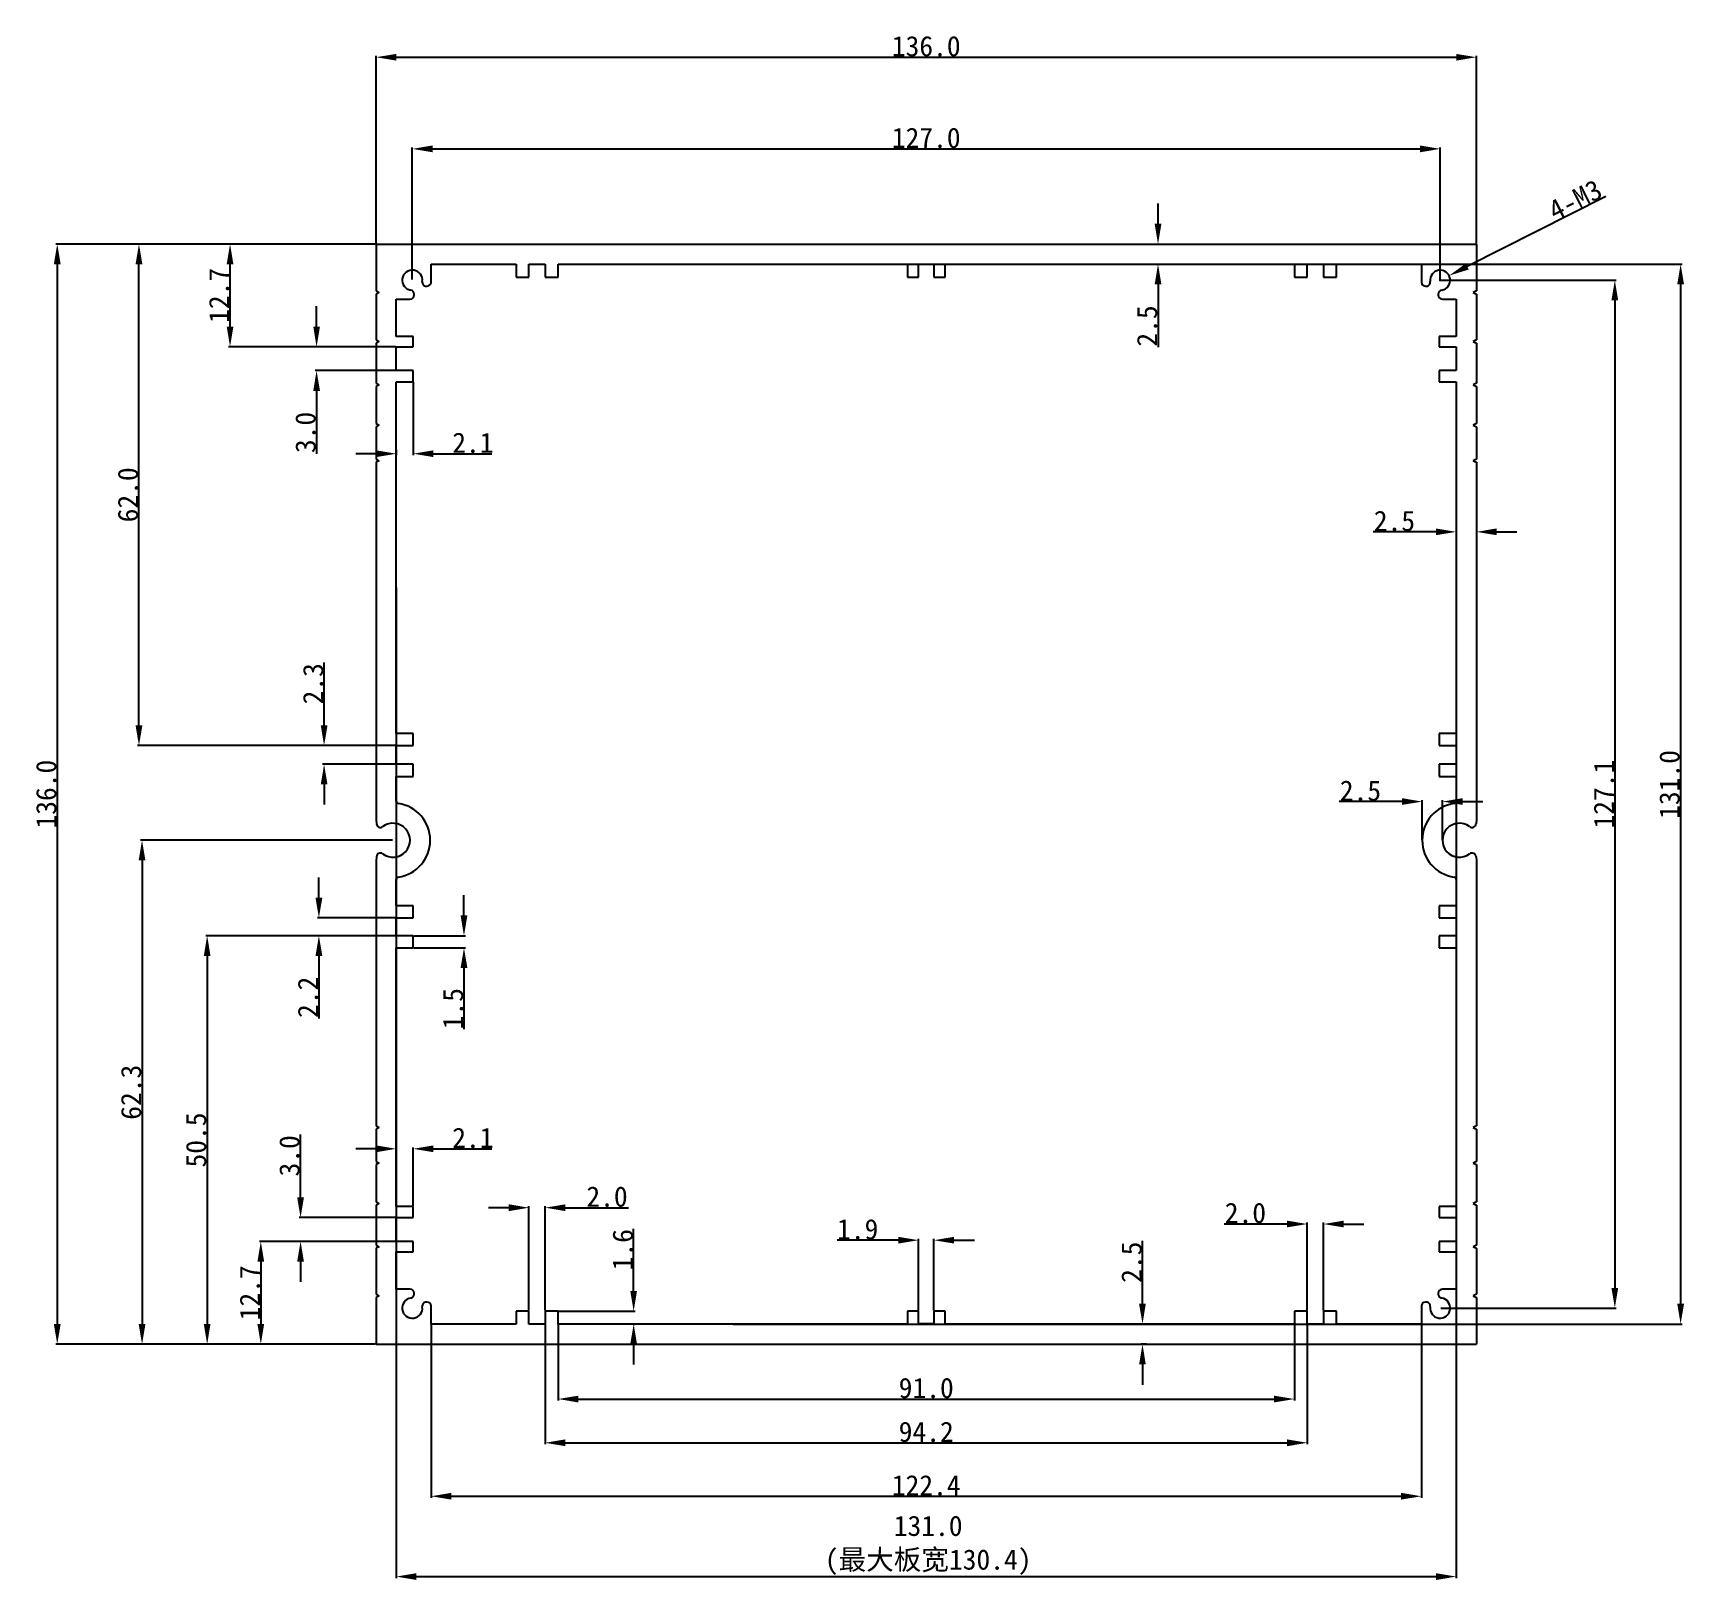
# Model space of a CAD drawing. Header units: millimetres. Extents: x -43 to 161, y -3 to 189.
import ezdxf

# ---------------------------------------------------------------- set-up
doc = ezdxf.new("R2010")
doc.units = ezdxf.units.MM
doc.layers.add('BZ', color=7, linetype='Continuous', lineweight=25)
doc.layers.add('【黑色】Deck_Panel v1_Sketch2', color=30, linetype='Continuous')
doc.styles.get("Standard").update_dxf_attribs({"font": 'simhei.ttf'})
doc.dimstyles.get("Standard").update_dxf_attribs({"dimtxt": 2.5, "dimasz": 2.5, "dimexe": 0.18, "dimexo": 0.0625, "dimgap": 0.09, "dimtad": 1, "dimdec": 1, "dimzin": 0, "dimdsep": 46, "dimtxsty": 'Standard', "dimcen": 0.09, "dimadec": 0, "dimazin": 0, "dimtfac": 1, "dimtdec": 1, "dimtofl": 0, "dimtmove": 0, "dimatfit": 3, "dimfxl": 1, "dimtolj": 1, "dimtzin": 0, "dimarcsym": 0})

# ---------------------------------------------------------------- blocks, each defined once
blk = doc.blocks.new('*D39')
at = {"layer": 'BZ', "color": 0, "lineweight": -2}
for p, q in [((-0.38, 162.61), (-0.38, 185.81)), ((135.62, 162.61), (135.62, 185.81)), ((2.12, 185.63), (133.12, 185.63))]:
    blk.add_line(p, q, dxfattribs=at)
at = {"layer": 'BZ', "color": 0}
for points in [[(2.12, 186.04), (2.12, 185.21), (-0.38, 185.63)], [(133.12, 186.04), (133.12, 185.21), (135.62, 185.63)]]:
    blk.add_solid(points, dxfattribs=at)
at = {"layer": 'Defpoints', "color": 0}
for p in [(135.62, 185.63), (-0.38, 162.54), (135.62, 162.54)]:
    blk.add_point(p, dxfattribs=at)
at = {"layer": 'BZ', "color": 0, "lineweight": -2, "insert": (67.62, 186.98), "char_height": 2.5, "attachment_point": 5}
blk.add_mtext('\\A1;136.0', dxfattribs=at)
blk = doc.blocks.new('*D40')
at = {"layer": 'BZ', "color": 0, "lineweight": -2}
for p, q in [((-0.44, 162.54), (-39.96, 162.54)), ((-39.78, 160.04), (-39.78, 29.04)), ((-0.44, 26.54), (-39.96, 26.54))]:
    blk.add_line(p, q, dxfattribs=at)
at = {"layer": 'BZ', "color": 0}
for points in [[(-40.2, 160.04), (-39.36, 160.04), (-39.78, 162.54)], [(-40.2, 29.04), (-39.36, 29.04), (-39.78, 26.54)]]:
    blk.add_solid(points, dxfattribs=at)
at = {"layer": 'Defpoints', "color": 0}
for p in [(-0.38, 162.54), (-39.78, 26.54), (-0.38, 26.54)]:
    blk.add_point(p, dxfattribs=at)
at = {"layer": 'BZ', "color": 0, "lineweight": -2, "insert": (-41.13, 94.54), "char_height": 2.5, "attachment_point": 5, "rotation": 90}
blk.add_mtext('\\A1;136.0', dxfattribs=at)
blk = doc.blocks.new('*D41')
at = {"layer": 'Defpoints', "color": 0}
for p in [(2.12, 120.13), (133.12, 120.13), (133.12, -2.18)]:
    blk.add_point(p, dxfattribs=at)
at = {"layer": '【黑色】Deck_Panel v1_Sketch2', "color": 0, "lineweight": -2}
for p, q in [((2.12, 120.07), (2.12, -2.36)), ((133.12, 120.07), (133.12, -2.36)), ((4.62, -2.18), (130.62, -2.18))]:
    blk.add_line(p, q, dxfattribs=at)
at = {"layer": '【黑色】Deck_Panel v1_Sketch2', "color": 0}
for points in [[(4.62, -1.76), (4.62, -2.6), (2.12, -2.18)], [(130.62, -1.76), (130.62, -2.6), (133.12, -2.18)]]:
    blk.add_solid(points, dxfattribs=at)
at = {"layer": '【黑色】Deck_Panel v1_Sketch2', "color": 0, "lineweight": -2, "insert": (67.86, 1.68), "char_height": 2.5, "attachment_point": 5}
blk.add_mtext('\\A1;131.0\\P(最大板宽130.4)', dxfattribs=at)
blk = doc.blocks.new('*D42')
at = {"layer": 'BZ', "color": 0, "lineweight": -2}
for p, q in [((1.66, 88.84), (-29.48, 88.84)), ((-29.3, 86.34), (-29.3, 29.04)), ((-21.08, 26.54), (-29.48, 26.54))]:
    blk.add_line(p, q, dxfattribs=at)
at = {"layer": 'BZ', "color": 0}
for points in [[(-29.72, 86.34), (-28.88, 86.34), (-29.3, 88.84)], [(-29.72, 29.04), (-28.88, 29.04), (-29.3, 26.54)]]:
    blk.add_solid(points, dxfattribs=at)
at = {"layer": 'Defpoints', "color": 0}
for p in [(1.72, 88.84), (-29.3, 26.54), (-21.02, 26.54)]:
    blk.add_point(p, dxfattribs=at)
at = {"layer": 'BZ', "color": 0, "lineweight": -2, "insert": (-30.64, 57.69), "char_height": 2.5, "attachment_point": 5, "rotation": 90}
blk.add_mtext('\\A1;62.3', dxfattribs=at)
blk = doc.blocks.new('*D46')
at = {"layer": 'BZ', "color": 0, "lineweight": -2}
for p, q in [((43.77, 160.04), (161.04, 160.04)), ((160.86, 157.54), (160.86, 31.54)), ((43.77, 29.04), (161.04, 29.04))]:
    blk.add_line(p, q, dxfattribs=at)
at = {"layer": 'BZ', "color": 0}
for points in [[(160.44, 157.54), (161.28, 157.54), (160.86, 160.04)], [(160.44, 31.54), (161.28, 31.54), (160.86, 29.04)]]:
    blk.add_solid(points, dxfattribs=at)
at = {"layer": 'Defpoints', "color": 0}
for p in [(43.71, 160.04), (43.71, 29.04), (160.86, 29.04)]:
    blk.add_point(p, dxfattribs=at)
at = {"layer": 'BZ', "color": 0, "lineweight": -2, "insert": (159.5, 95.74), "char_height": 2.5, "attachment_point": 5, "rotation": 90}
blk.add_mtext('\\A1;131.0', dxfattribs=at)
blk = doc.blocks.new('*D47')
at = {"layer": 'BZ', "color": 0, "lineweight": -2}
for p, q in [((4.1, 158.14), (4.1, 174.48)), ((6.6, 174.3), (128.64, 174.3)), ((131.14, 158.14), (131.14, 174.48))]:
    blk.add_line(p, q, dxfattribs=at)
at = {"layer": 'BZ', "color": 0}
for points in [[(6.6, 174.72), (6.6, 173.88), (4.1, 174.3)], [(128.64, 174.72), (128.64, 173.88), (131.14, 174.3)]]:
    blk.add_solid(points, dxfattribs=at)
at = {"layer": 'Defpoints', "color": 0}
for p in [(131.14, 174.3), (4.1, 158.07), (131.14, 158.07)]:
    blk.add_point(p, dxfattribs=at)
at = {"layer": 'BZ', "color": 0, "lineweight": -2, "insert": (67.62, 175.65), "char_height": 2.5, "attachment_point": 5}
blk.add_mtext('\\A1;127.0', dxfattribs=at)
blk = doc.blocks.new('*D49')
at = {"layer": 'BZ', "color": 0, "lineweight": -2}
for p, q in [((131.21, 158.07), (152.91, 158.07)), ((152.73, 155.57), (152.73, 33.51)), ((131.21, 31.01), (152.91, 31.01))]:
    blk.add_line(p, q, dxfattribs=at)
at = {"layer": 'BZ', "color": 0}
for points in [[(152.31, 155.57), (153.14, 155.57), (152.73, 158.07)], [(152.31, 33.51), (153.14, 33.51), (152.73, 31.01)]]:
    blk.add_solid(points, dxfattribs=at)
at = {"layer": 'Defpoints', "color": 0}
for p in [(131.14, 158.07), (131.14, 31.01), (152.73, 31.01)]:
    blk.add_point(p, dxfattribs=at)
at = {"layer": 'BZ', "color": 0, "lineweight": -2, "insert": (151.39, 94.54), "char_height": 2.5, "attachment_point": 5, "rotation": 90}
blk.add_mtext('\\A1;127.1', dxfattribs=at)
blk = doc.blocks.new('*D50')
at = {"layer": 'BZ', "color": 0, "lineweight": -2}
for p, q in [((94.35, 31.54), (94.35, 39.31)), ((94.86, 29.04), (94.17, 29.04)), ((94.86, 26.54), (94.17, 26.54)), ((94.35, 24.04), (94.35, 21.54))]:
    blk.add_line(p, q, dxfattribs=at)
at = {"layer": 'BZ', "color": 0}
for points in [[(93.93, 31.54), (94.76, 31.54), (94.35, 29.04)], [(93.93, 24.04), (94.76, 24.04), (94.35, 26.54)]]:
    blk.add_solid(points, dxfattribs=at)
at = {"layer": 'Defpoints', "color": 0}
for p in [(94.35, 29.04), (94.92, 29.04), (94.92, 26.54)]:
    blk.add_point(p, dxfattribs=at)
at = {"layer": 'BZ', "color": 0, "lineweight": -2, "insert": (93.01, 36.68), "char_height": 2.5, "attachment_point": 5, "rotation": 90}
blk.add_mtext('\\A1;2.5', dxfattribs=at)
blk = doc.blocks.new('*D51')
at = {"layer": 'BZ', "color": 0, "lineweight": -2}
for p, q in [((16.02, 43.42), (13.52, 43.42)), ((18.52, 30.71), (18.52, 43.6)), ((20.52, 30.71), (20.52, 43.6)), ((23.02, 43.42), (30.81, 43.42))]:
    blk.add_line(p, q, dxfattribs=at)
at = {"layer": 'BZ', "color": 0}
for points in [[(16.02, 43.84), (16.02, 43), (18.52, 43.42)], [(23.02, 43.84), (23.02, 43), (20.52, 43.42)]]:
    blk.add_solid(points, dxfattribs=at)
at = {"layer": 'Defpoints', "color": 0}
for p in [(20.52, 43.42), (18.52, 30.64), (20.52, 30.64)]:
    blk.add_point(p, dxfattribs=at)
at = {"layer": 'BZ', "color": 0, "lineweight": -2, "insert": (28.17, 44.78), "char_height": 2.5, "attachment_point": 5}
blk.add_mtext('\\A1;2.0', dxfattribs=at)
blk = doc.blocks.new('*D52')
at = {"layer": 'BZ', "color": 0, "lineweight": -2}
for p, q in [((64.17, 39.4), (56.63, 39.4)), ((66.67, 30.71), (66.67, 39.58)), ((68.57, 30.71), (68.57, 39.58)), ((71.07, 39.4), (73.57, 39.4))]:
    blk.add_line(p, q, dxfattribs=at)
at = {"layer": 'BZ', "color": 0}
for points in [[(64.17, 39.82), (64.17, 38.99), (66.67, 39.4)], [(71.07, 39.82), (71.07, 38.99), (68.57, 39.4)]]:
    blk.add_solid(points, dxfattribs=at)
at = {"layer": 'Defpoints', "color": 0}
for p in [(66.67, 39.4), (66.67, 30.64), (68.57, 30.64)]:
    blk.add_point(p, dxfattribs=at)
at = {"layer": 'BZ', "color": 0, "lineweight": -2, "insert": (59.15, 40.74), "char_height": 2.5, "attachment_point": 5}
blk.add_mtext('\\A1;1.9', dxfattribs=at)
blk = doc.blocks.new('*D53')
at = {"layer": 'BZ', "color": 0, "lineweight": -2}
for p, q in [((112.22, 41.4), (104.43, 41.4)), ((114.72, 30.71), (114.72, 41.58)), ((116.72, 30.71), (116.72, 41.58)), ((119.22, 41.4), (121.72, 41.4))]:
    blk.add_line(p, q, dxfattribs=at)
at = {"layer": 'BZ', "color": 0}
for points in [[(112.22, 41.82), (112.22, 40.99), (114.72, 41.4)], [(119.22, 41.82), (119.22, 40.99), (116.72, 41.4)]]:
    blk.add_solid(points, dxfattribs=at)
at = {"layer": 'Defpoints', "color": 0}
for p in [(114.72, 41.4), (114.72, 30.64), (116.72, 30.64)]:
    blk.add_point(p, dxfattribs=at)
at = {"layer": 'BZ', "color": 0, "lineweight": -2, "insert": (107.07, 42.76), "char_height": 2.5, "attachment_point": 5}
blk.add_mtext('\\A1;2.0', dxfattribs=at)
blk = doc.blocks.new('*D54')
at = {"layer": 'BZ', "color": 0, "lineweight": -2}
for p, q in [((20.52, 28.98), (20.52, 14.18)), ((114.72, 28.98), (114.72, 14.18)), ((23.02, 14.36), (112.22, 14.36))]:
    blk.add_line(p, q, dxfattribs=at)
at = {"layer": 'BZ', "color": 0}
for points in [[(23.02, 14.78), (23.02, 13.94), (20.52, 14.36)], [(112.22, 14.78), (112.22, 13.94), (114.72, 14.36)]]:
    blk.add_solid(points, dxfattribs=at)
at = {"layer": 'Defpoints', "color": 0}
for p in [(20.52, 29.04), (114.72, 29.04), (114.72, 14.36)]:
    blk.add_point(p, dxfattribs=at)
at = {"layer": 'BZ', "color": 0, "lineweight": -2, "insert": (67.62, 15.7), "char_height": 2.5, "attachment_point": 5}
blk.add_mtext('\\A1;94.2', dxfattribs=at)
blk = doc.blocks.new('*D55')
at = {"layer": 'BZ', "color": 0, "lineweight": -2}
for p, q in [((31.46, 33.14), (31.46, 40.81)), ((22.18, 30.64), (31.64, 30.64)), ((31.52, 29.04), (31.64, 29.04)), ((31.46, 26.54), (31.46, 24.04))]:
    blk.add_line(p, q, dxfattribs=at)
at = {"layer": 'BZ', "color": 0}
for points in [[(31.04, 33.14), (31.88, 33.14), (31.46, 30.64)], [(31.04, 26.54), (31.88, 26.54), (31.46, 29.04)]]:
    blk.add_solid(points, dxfattribs=at)
at = {"layer": 'Defpoints', "color": 0}
for p in [(22.12, 30.64), (31.46, 30.64), (31.46, 29.04)]:
    blk.add_point(p, dxfattribs=at)
at = {"layer": 'BZ', "color": 0, "lineweight": -2, "insert": (30.12, 38.23), "char_height": 2.5, "attachment_point": 5, "rotation": 90}
blk.add_mtext('\\A1;1.6', dxfattribs=at)
blk = doc.blocks.new('*D56')
at = {"layer": 'BZ', "color": 0, "lineweight": -2}
for p, q in [((22.12, 28.98), (22.12, 19.59)), ((113.12, 28.98), (113.12, 19.59)), ((24.62, 19.77), (110.62, 19.77))]:
    blk.add_line(p, q, dxfattribs=at)
at = {"layer": 'BZ', "color": 0}
for points in [[(24.62, 20.18), (24.62, 19.35), (22.12, 19.77)], [(110.62, 20.18), (110.62, 19.35), (113.12, 19.77)]]:
    blk.add_solid(points, dxfattribs=at)
at = {"layer": 'Defpoints', "color": 0}
for p in [(22.12, 29.04), (113.12, 29.04), (113.12, 19.77)]:
    blk.add_point(p, dxfattribs=at)
at = {"layer": 'BZ', "color": 0, "lineweight": -2, "insert": (67.62, 21.12), "char_height": 2.5, "attachment_point": 5}
blk.add_mtext('\\A1;91.0', dxfattribs=at)
blk = doc.blocks.new('*D57')
at = {"layer": 'BZ', "color": 0, "lineweight": -2}
for p, q in [((6.42, 28.98), (6.42, 7.57)), ((128.82, 28.98), (128.82, 7.57)), ((8.92, 7.75), (126.32, 7.75))]:
    blk.add_line(p, q, dxfattribs=at)
at = {"layer": 'BZ', "color": 0}
for points in [[(8.92, 8.17), (8.92, 7.34), (6.42, 7.75)], [(126.32, 8.17), (126.32, 7.34), (128.82, 7.75)]]:
    blk.add_solid(points, dxfattribs=at)
at = {"layer": 'Defpoints', "color": 0}
for p in [(6.42, 29.04), (128.82, 29.04), (128.82, 7.75)]:
    blk.add_point(p, dxfattribs=at)
at = {"layer": 'BZ', "color": 0, "lineweight": -2, "insert": (67.62, 9.09), "char_height": 2.5, "attachment_point": 5}
blk.add_mtext('\\A1;122.4', dxfattribs=at)
blk = doc.blocks.new('*D58')
at = {"layer": 'BZ', "color": 0, "lineweight": -2}
for p, q in [((2.06, 39.25), (-14.8, 39.25)), ((-14.62, 36.75), (-14.62, 29.04)), ((-10.67, 26.54), (-14.8, 26.54))]:
    blk.add_line(p, q, dxfattribs=at)
at = {"layer": 'BZ', "color": 0}
for points in [[(-15.04, 36.75), (-14.21, 36.75), (-14.62, 39.25)], [(-15.04, 29.04), (-14.21, 29.04), (-14.62, 26.54)]]:
    blk.add_solid(points, dxfattribs=at)
at = {"layer": 'Defpoints', "color": 0}
for p in [(2.12, 39.25), (-14.62, 26.54), (-10.6, 26.54)]:
    blk.add_point(p, dxfattribs=at)
at = {"layer": 'BZ', "color": 0, "lineweight": -2, "insert": (-15.96, 32.9), "char_height": 2.5, "attachment_point": 5, "rotation": 90}
blk.add_mtext('\\A1;12.7', dxfattribs=at)
blk = doc.blocks.new('*D59')
at = {"layer": 'BZ', "color": 0, "lineweight": -2}
for p, q in [((-9.71, 44.7), (-9.71, 52.46)), ((2.06, 42.2), (-9.89, 42.2)), ((-5.24, 39.25), (-9.89, 39.25)), ((-9.71, 36.75), (-9.71, 34.25))]:
    blk.add_line(p, q, dxfattribs=at)
at = {"layer": 'BZ', "color": 0}
for points in [[(-10.13, 44.7), (-9.29, 44.7), (-9.71, 42.2)], [(-10.13, 36.75), (-9.29, 36.75), (-9.71, 39.25)]]:
    blk.add_solid(points, dxfattribs=at)
at = {"layer": 'Defpoints', "color": 0}
for p in [(-9.71, 42.2), (2.12, 42.2), (-5.18, 39.25)]:
    blk.add_point(p, dxfattribs=at)
at = {"layer": 'BZ', "color": 0, "lineweight": -2, "insert": (-11.07, 49.83), "char_height": 2.5, "attachment_point": 5, "rotation": 90}
blk.add_mtext('\\A1;3.0', dxfattribs=at)
blk = doc.blocks.new('*D60')
at = {"layer": 'BZ', "color": 0, "lineweight": -2}
for p, q in [((2.06, 77.04), (-21.43, 77.04)), ((-21.25, 74.54), (-21.25, 29.04)), ((-18.9, 26.54), (-21.43, 26.54))]:
    blk.add_line(p, q, dxfattribs=at)
at = {"layer": 'BZ', "color": 0}
for points in [[(-21.67, 74.54), (-20.84, 74.54), (-21.25, 77.04)], [(-21.67, 29.04), (-20.84, 29.04), (-21.25, 26.54)]]:
    blk.add_solid(points, dxfattribs=at)
at = {"layer": 'Defpoints', "color": 0}
for p in [(2.12, 77.04), (-21.25, 26.54), (-18.84, 26.54)]:
    blk.add_point(p, dxfattribs=at)
at = {"layer": 'BZ', "color": 0, "lineweight": -2, "insert": (-22.61, 51.79), "char_height": 2.5, "attachment_point": 5, "rotation": 90}
blk.add_mtext('\\A1;50.5', dxfattribs=at)
blk = doc.blocks.new('*D61')
at = {"layer": 'BZ', "color": 0, "lineweight": -2}
for p, q in [((-14.79, 162.54), (-29.86, 162.54)), ((-29.68, 103.04), (-29.68, 160.04)), ((2.06, 100.54), (-29.86, 100.54))]:
    blk.add_line(p, q, dxfattribs=at)
at = {"layer": 'BZ', "color": 0}
for points in [[(-30.1, 160.04), (-29.26, 160.04), (-29.68, 162.54)], [(-30.1, 103.04), (-29.26, 103.04), (-29.68, 100.54)]]:
    blk.add_solid(points, dxfattribs=at)
at = {"layer": 'Defpoints', "color": 0}
for p in [(-29.68, 162.54), (-14.73, 162.54), (2.12, 100.54)]:
    blk.add_point(p, dxfattribs=at)
at = {"layer": 'BZ', "color": 0, "lineweight": -2, "insert": (-31.03, 131.54), "char_height": 2.5, "attachment_point": 5, "rotation": 90}
blk.add_mtext('\\A1;62.0', dxfattribs=at)
blk = doc.blocks.new('*D62')
at = {"layer": 'BZ', "color": 0, "lineweight": -2}
for p, q in [((-10.51, 162.54), (-18.6, 162.54)), ((-18.42, 152.34), (-18.42, 160.04)), ((2.06, 149.84), (-18.6, 149.84))]:
    blk.add_line(p, q, dxfattribs=at)
at = {"layer": 'BZ', "color": 0}
for points in [[(-18.84, 160.04), (-18.01, 160.04), (-18.42, 162.54)], [(-18.84, 152.34), (-18.01, 152.34), (-18.42, 149.84)]]:
    blk.add_solid(points, dxfattribs=at)
at = {"layer": 'Defpoints', "color": 0}
for p in [(-18.42, 162.54), (-10.45, 162.54), (2.12, 149.84)]:
    blk.add_point(p, dxfattribs=at)
at = {"layer": 'BZ', "color": 0, "lineweight": -2, "insert": (-19.76, 156.19), "char_height": 2.5, "attachment_point": 5, "rotation": 90}
blk.add_mtext('\\A1;12.7', dxfattribs=at)
blk = doc.blocks.new('*D63')
at = {"layer": 'BZ', "color": 0, "lineweight": -2}
for p, q in [((-6.8, 103.04), (-6.8, 110.82)), ((2.06, 100.54), (-6.98, 100.54)), ((2.06, 98.24), (-6.98, 98.24)), ((-6.8, 95.74), (-6.8, 93.24))]:
    blk.add_line(p, q, dxfattribs=at)
at = {"layer": 'BZ', "color": 0}
for points in [[(-7.21, 103.04), (-6.38, 103.04), (-6.8, 100.54)], [(-7.21, 95.74), (-6.38, 95.74), (-6.8, 98.24)]]:
    blk.add_solid(points, dxfattribs=at)
at = {"layer": 'Defpoints', "color": 0}
for p in [(-6.8, 100.54), (2.12, 100.54), (2.12, 98.24)]:
    blk.add_point(p, dxfattribs=at)
at = {"layer": 'BZ', "color": 0, "lineweight": -2, "insert": (-8.14, 108.18), "char_height": 2.5, "attachment_point": 5, "rotation": 90}
blk.add_mtext('\\A1;2.3', dxfattribs=at)
blk = doc.blocks.new('*D64')
at = {"layer": 'BZ', "color": 0, "lineweight": -2}
for p, q in [((-7.73, 152.34), (-7.73, 154.84)), ((2.06, 149.84), (-7.91, 149.84)), ((2.06, 146.89), (-7.91, 146.89)), ((-7.73, 144.39), (-7.73, 136.62))]:
    blk.add_line(p, q, dxfattribs=at)
at = {"layer": 'BZ', "color": 0}
for points in [[(-8.14, 152.34), (-7.31, 152.34), (-7.73, 149.84)], [(-8.14, 144.39), (-7.31, 144.39), (-7.73, 146.89)]]:
    blk.add_solid(points, dxfattribs=at)
at = {"layer": 'Defpoints', "color": 0}
for p in [(2.12, 149.84), (-7.73, 146.89), (2.12, 146.89)]:
    blk.add_point(p, dxfattribs=at)
at = {"layer": 'BZ', "color": 0, "lineweight": -2, "insert": (-9.08, 139.25), "char_height": 2.5, "attachment_point": 5, "rotation": 90}
blk.add_mtext('\\A1;3.0', dxfattribs=at)
blk = doc.blocks.new('*D65')
at = {"layer": 'BZ', "color": 0, "lineweight": -2}
for p, q in [((4.22, 145.45), (4.22, 136.44)), ((2.12, 137.12), (2.12, 136.44)), ((-0.38, 136.62), (-2.88, 136.62)), ((6.72, 136.62), (13.95, 136.62))]:
    blk.add_line(p, q, dxfattribs=at)
at = {"layer": 'BZ', "color": 0}
for points in [[(-0.38, 137.04), (-0.38, 136.2), (2.12, 136.62)], [(6.72, 137.04), (6.72, 136.2), (4.22, 136.62)]]:
    blk.add_solid(points, dxfattribs=at)
at = {"layer": 'Defpoints', "color": 0}
for p in [(4.22, 145.51), (2.12, 137.18), (4.22, 136.62)]:
    blk.add_point(p, dxfattribs=at)
at = {"layer": 'BZ', "color": 0, "lineweight": -2, "insert": (11.59, 137.96), "char_height": 2.5, "attachment_point": 5}
blk.add_mtext('\\A1;2.1', dxfattribs=at)
blk = doc.blocks.new('*D66')
at = {"layer": 'BZ', "color": 0, "lineweight": -2}
for p, q in [((-7.44, 81.74), (-7.44, 84.24)), ((2.06, 79.24), (-7.62, 79.24)), ((1.43, 77.04), (-7.62, 77.04)), ((-7.44, 74.54), (-7.44, 66.79))]:
    blk.add_line(p, q, dxfattribs=at)
at = {"layer": 'BZ', "color": 0}
for points in [[(-7.86, 81.74), (-7.02, 81.74), (-7.44, 79.24)], [(-7.86, 74.54), (-7.02, 74.54), (-7.44, 77.04)]]:
    blk.add_solid(points, dxfattribs=at)
at = {"layer": 'Defpoints', "color": 0}
for p in [(2.12, 79.24), (-7.44, 77.04), (1.5, 77.04)]:
    blk.add_point(p, dxfattribs=at)
at = {"layer": 'BZ', "color": 0, "lineweight": -2, "insert": (-8.78, 69.42), "char_height": 2.5, "attachment_point": 5, "rotation": 90}
blk.add_mtext('\\A1;2.2', dxfattribs=at)
blk = doc.blocks.new('*D67')
at = {"layer": 'BZ', "color": 0, "lineweight": -2}
for p, q in [((-0.38, 50.7), (-2.88, 50.7)), ((2.12, 49.17), (2.12, 50.88)), ((4.22, 43.64), (4.22, 50.88)), ((6.72, 50.7), (13.95, 50.7))]:
    blk.add_line(p, q, dxfattribs=at)
at = {"layer": 'BZ', "color": 0}
for points in [[(-0.38, 51.12), (-0.38, 50.28), (2.12, 50.7)], [(6.72, 51.12), (6.72, 50.28), (4.22, 50.7)]]:
    blk.add_solid(points, dxfattribs=at)
at = {"layer": 'Defpoints', "color": 0}
for p in [(2.12, 49.11), (4.22, 50.7), (4.22, 43.57)]:
    blk.add_point(p, dxfattribs=at)
at = {"layer": 'BZ', "color": 0, "lineweight": -2, "insert": (11.59, 52.04), "char_height": 2.5, "attachment_point": 5}
blk.add_mtext('\\A1;2.1', dxfattribs=at)
blk = doc.blocks.new('*D68')
at = {"layer": 'BZ', "color": 0, "lineweight": -2}
for p, q in [((10.49, 79.54), (10.49, 82.04)), ((4.28, 77.04), (10.67, 77.04)), ((4.28, 75.54), (10.67, 75.54)), ((10.49, 73.04), (10.49, 65.49))]:
    blk.add_line(p, q, dxfattribs=at)
at = {"layer": 'BZ', "color": 0}
for points in [[(10.07, 79.54), (10.91, 79.54), (10.49, 77.04)], [(10.07, 73.04), (10.91, 73.04), (10.49, 75.54)]]:
    blk.add_solid(points, dxfattribs=at)
at = {"layer": 'Defpoints', "color": 0}
for p in [(4.22, 77.04), (4.22, 75.54), (10.49, 75.54)]:
    blk.add_point(p, dxfattribs=at)
at = {"layer": 'BZ', "color": 0, "lineweight": -2, "insert": (9.15, 68.02), "char_height": 2.5, "attachment_point": 5, "rotation": 90}
blk.add_mtext('\\A1;1.5', dxfattribs=at)
blk = doc.blocks.new('*D69')
at = {"layer": 'BZ', "color": 0, "lineweight": -2}
for p, q in [((96.27, 165.04), (96.27, 167.54)), ((96.33, 162.54), (96.45, 162.54)), ((96.33, 160.04), (96.45, 160.04)), ((96.27, 157.54), (96.27, 149.78))]:
    blk.add_line(p, q, dxfattribs=at)
at = {"layer": 'BZ', "color": 0}
for points in [[(95.85, 165.04), (96.69, 165.04), (96.27, 162.54)], [(95.85, 157.54), (96.69, 157.54), (96.27, 160.04)]]:
    blk.add_solid(points, dxfattribs=at)
at = {"layer": 'Defpoints', "color": 0}
for p in [(96.27, 162.54), (96.27, 160.04), (96.27, 160.04)]:
    blk.add_point(p, dxfattribs=at)
at = {"layer": 'BZ', "color": 0, "lineweight": -2, "insert": (94.93, 152.41), "char_height": 2.5, "attachment_point": 5, "rotation": 90}
blk.add_mtext('\\A1;2.5', dxfattribs=at)
blk = doc.blocks.new('*D70')
at = {"layer": 'BZ', "color": 0, "lineweight": -2}
for p, q in [((130.62, 126.96), (122.86, 126.96)), ((133.12, 127.05), (133.12, 126.78)), ((135.62, 127.05), (135.62, 126.78)), ((138.12, 126.96), (140.62, 126.96))]:
    blk.add_line(p, q, dxfattribs=at)
at = {"layer": 'BZ', "color": 0}
for points in [[(130.62, 127.38), (130.62, 126.55), (133.12, 126.96)], [(138.12, 127.38), (138.12, 126.55), (135.62, 126.96)]]:
    blk.add_solid(points, dxfattribs=at)
at = {"layer": 'Defpoints', "color": 0}
for p in [(133.12, 127.12), (133.12, 126.96), (135.62, 127.12)]:
    blk.add_point(p, dxfattribs=at)
at = {"layer": 'BZ', "color": 0, "lineweight": -2, "insert": (125.49, 128.3), "char_height": 2.5, "attachment_point": 5}
blk.add_mtext('\\A1;2.5', dxfattribs=at)
blk = doc.blocks.new('*D71')
at = {"layer": 'BZ', "color": 0, "lineweight": -2}
for p, q in [((126.42, 93.62), (118.66, 93.62)), ((128.92, 88.91), (128.92, 93.8)), ((131.42, 88.91), (131.42, 93.8)), ((133.92, 93.62), (136.42, 93.62))]:
    blk.add_line(p, q, dxfattribs=at)
at = {"layer": 'BZ', "color": 0}
for points in [[(126.42, 94.04), (126.42, 93.21), (128.92, 93.62)], [(133.92, 94.04), (133.92, 93.21), (131.42, 93.62)]]:
    blk.add_solid(points, dxfattribs=at)
at = {"layer": 'Defpoints', "color": 0}
for p in [(128.92, 93.62), (128.92, 88.84), (131.42, 88.84)]:
    blk.add_point(p, dxfattribs=at)
at = {"layer": 'BZ', "color": 0, "lineweight": -2, "insert": (121.29, 94.96), "char_height": 2.5, "attachment_point": 5}
blk.add_mtext('\\A1;2.5', dxfattribs=at)
blk = doc.blocks.new('*D72')
at = {"color": 0, "lineweight": -2}
for p, q in [((151.62, 168.41), (134.49, 159.76)), ((131.05, 158.07), (131.23, 158.07)), ((131.14, 157.98), (131.14, 158.16))]:
    blk.add_line(p, q, dxfattribs=at)
at = {"color": 0}
blk.add_solid([(134.3, 160.13), (134.68, 159.39), (132.26, 158.64)], dxfattribs=at)
at = {"layer": 'Defpoints', "color": 0}
for p in [(131.14, 158.07), (132.26, 158.64)]:
    blk.add_point(p, dxfattribs=at)
at = {"color": 0, "insert": (147.83, 167.99), "char_height": 2.5, "attachment_point": 5, "rotation": 26.7751}
blk.add_mtext('\\A1;4-M3', dxfattribs=at)

msp = doc.modelspace()

# ---------------------------------------------------------------- linework, layer by layer
at = {"layer": 'BZ', "color": 7, "lineweight": -2}
for p, q in [((-0.38, 162.54), (135.62, 162.54)), ((-0.38, 162.54), (-0.38, 156.75)), ((135.62, 162.54), (135.62, 156.75)), ((6.42, 157.83), (6.42, 160.04)), ((6.42, 160.04), (16.92, 160.04)), ((16.92, 160.04), (16.92, 158.44)), ((18.52, 158.44), (18.52, 160.04)), ((18.52, 160.04), (20.52, 160.04)), ((20.52, 160.04), (20.52, 158.44)), ((22.12, 160.04), (65.3, 160.04)), ((22.12, 158.44), (22.12, 160.04)), ((65.3, 160.04), (65.3, 158.44)), ((66.67, 158.44), (66.67, 160.04)), ((66.67, 160.04), (68.57, 160.04)), ((68.57, 160.04), (68.57, 158.44)), ((69.95, 158.44), (69.95, 160.04)), ((69.95, 160.04), (113.12, 160.04)), ((113.12, 160.04), (113.12, 158.44)), ((114.72, 158.44), (114.72, 160.04)), ((114.72, 160.04), (116.72, 160.04)), ((116.72, 160.04), (116.72, 158.44)), ((118.32, 158.44), (118.32, 160.04)), ((118.32, 160.04), (128.82, 160.04)), ((128.82, 160.04), (128.82, 157.83)), ((5.83, 157.33), (5.92, 157.33)), ((16.92, 158.44), (18.52, 158.44)), ((20.52, 158.44), (22.12, 158.44)), ((65.3, 158.44), (66.67, 158.44)), ((68.57, 158.44), (69.95, 158.44)), ((113.12, 158.44), (114.72, 158.44)), ((116.72, 158.44), (118.32, 158.44)), ((129.32, 157.33), (129.41, 157.33)), ((-0.38, 156.75), (0, 156.55)), ((0, 156.55), (-0.38, 156.35)), ((-0.38, 156.35), (-0.38, 150.68)), ((2.12, 151.1), (2.12, 155.74)), ((2.12, 155.74), (3.83, 155.74)), ((4.33, 156.24), (4.33, 156.34)), ((130.91, 156.34), (130.91, 156.24)), ((131.41, 155.74), (133.12, 155.74)), ((133.12, 155.74), (133.12, 151.1)), ((135.62, 156.75), (135.24, 156.55)), ((135.24, 156.55), (135.62, 156.35)), ((135.62, 156.35), (135.62, 150.68)), ((4.22, 151.1), (2.12, 151.1)), ((4.22, 149.84), (4.22, 151.1)), ((133.12, 151.1), (131.02, 151.1)), ((131.02, 151.1), (131.02, 149.84)), ((-0.38, 150.68), (0, 150.49)), ((0, 150.49), (-0.38, 150.28)), ((-0.38, 150.28), (-0.38, 145.34)), ((2.12, 146.89), (2.12, 149.84)), ((2.12, 149.84), (4.22, 149.84)), ((131.02, 149.84), (133.12, 149.84)), ((133.12, 149.84), (133.12, 146.89)), ((135.62, 150.68), (135.24, 150.49)), ((135.24, 150.49), (135.62, 150.28)), ((135.62, 150.28), (135.62, 145.34)), ((-0.38, 145.34), (0, 145.14)), ((0, 145.14), (-0.38, 144.94)), ((-0.38, 144.94), (-0.38, 140.34)), ((4.22, 146.89), (2.12, 146.89)), ((2.12, 102.04), (2.12, 145.51)), ((2.12, 145.51), (4.22, 145.51)), ((4.22, 145.51), (4.22, 146.89)), ((133.12, 146.89), (131.02, 146.89)), ((131.02, 146.89), (131.02, 145.51)), ((131.02, 145.51), (133.12, 145.51)), ((133.12, 145.51), (133.12, 102.04)), ((135.62, 145.34), (135.24, 145.14)), ((135.24, 145.14), (135.62, 144.94)), ((135.62, 144.94), (135.62, 140.34)), ((-0.38, 140.34), (0, 140.14)), ((0, 140.14), (-0.38, 139.94)), ((-0.38, 139.94), (-0.38, 135.96)), ((135.62, 140.34), (135.24, 140.14)), ((135.24, 140.14), (135.62, 139.94)), ((135.62, 139.94), (135.62, 135.96)), ((-0.38, 135.96), (0, 135.76)), ((0, 135.76), (-0.38, 135.56)), ((-0.38, 135.56), (-0.38, 91.39)), ((135.62, 135.96), (135.24, 135.76)), ((135.24, 135.76), (135.62, 135.56)), ((135.62, 135.56), (135.62, 91.39)), ((4.22, 102.04), (2.12, 102.04)), ((4.22, 100.54), (4.22, 102.04)), ((133.12, 102.04), (131.02, 102.04)), ((131.02, 102.04), (131.02, 100.54)), ((2.12, 98.24), (2.12, 100.54)), ((2.12, 100.54), (4.22, 100.54)), ((131.02, 100.54), (133.12, 100.54)), ((133.12, 100.54), (133.12, 98.24)), ((4.22, 98.24), (2.12, 98.24)), ((4.22, 96.74), (4.22, 98.24)), ((133.12, 98.24), (131.02, 98.24)), ((131.02, 98.24), (131.02, 96.74)), ((2.12, 93.69), (2.12, 96.74)), ((2.12, 96.74), (4.22, 96.74)), ((131.02, 96.74), (133.12, 96.74)), ((133.12, 96.74), (133.12, 93.69)), ((-0.38, 91.39), (-0.33, 90.88)), ((135.62, 91.39), (135.57, 90.88)), ((-0.33, 86.81), (-0.38, 86.3)), ((-0.38, 86.3), (-0.38, 53.53)), ((135.57, 86.81), (135.62, 86.3)), ((135.62, 86.3), (135.62, 53.53)), ((2.12, 80.74), (2.12, 83.99)), ((133.12, 83.99), (133.12, 80.74)), ((4.22, 80.74), (2.12, 80.74)), ((4.22, 79.24), (4.22, 80.74)), ((133.12, 80.74), (131.02, 80.74)), ((131.02, 80.74), (131.02, 79.24)), ((2.12, 77.04), (2.12, 79.24)), ((2.12, 79.24), (4.22, 79.24)), ((131.02, 79.24), (133.12, 79.24)), ((133.12, 79.24), (133.12, 77.04)), ((4.22, 77.04), (2.12, 77.04)), ((2.12, 43.57), (2.12, 75.54)), ((2.12, 75.54), (4.22, 75.54)), ((4.22, 75.54), (4.22, 77.04)), ((133.12, 77.04), (131.02, 77.04)), ((131.02, 77.04), (131.02, 75.54)), ((131.02, 75.54), (133.12, 75.54)), ((133.12, 75.54), (133.12, 43.57)), ((-0.38, 53.53), (0, 53.33)), ((0, 53.33), (-0.38, 53.13)), ((-0.38, 53.13), (-0.38, 49.15)), ((135.62, 53.53), (135.24, 53.33)), ((135.24, 53.33), (135.62, 53.13)), ((135.62, 53.13), (135.62, 49.15)), ((-0.38, 49.15), (0, 48.94)), ((135.62, 49.15), (135.24, 48.94)), ((0, 48.94), (-0.38, 48.75)), ((-0.38, 48.75), (-0.38, 44.15)), ((135.24, 48.94), (135.62, 48.75)), ((135.62, 48.75), (135.62, 44.15)), ((-0.38, 44.15), (0, 43.94)), ((0, 43.94), (-0.38, 43.74)), ((-0.38, 43.74), (-0.38, 38.8)), ((4.22, 43.57), (2.12, 43.57)), ((4.22, 42.2), (4.22, 43.57)), ((133.12, 43.57), (131.02, 43.57)), ((131.02, 43.57), (131.02, 42.2)), ((135.62, 44.15), (135.24, 43.94)), ((135.24, 43.94), (135.62, 43.74)), ((135.62, 43.74), (135.62, 38.8)), ((2.12, 39.25), (2.12, 42.2)), ((2.12, 42.2), (4.22, 42.2)), ((131.02, 42.2), (133.12, 42.2)), ((133.12, 42.2), (133.12, 39.25)), ((-0.38, 38.8), (0, 38.6)), ((4.22, 39.25), (2.12, 39.25)), ((4.22, 37.98), (4.22, 39.25)), ((133.12, 39.25), (131.02, 39.25)), ((131.02, 39.25), (131.02, 37.98)), ((135.62, 38.8), (135.24, 38.6)), ((0, 38.6), (-0.38, 38.4)), ((-0.38, 38.4), (-0.38, 32.74)), ((2.12, 33.34), (2.12, 37.98)), ((2.12, 37.98), (4.22, 37.98)), ((131.02, 37.98), (133.12, 37.98)), ((133.12, 37.98), (133.12, 33.34)), ((135.24, 38.6), (135.62, 38.4)), ((135.62, 38.4), (135.62, 32.74)), ((-0.38, 32.74), (0, 32.54)), ((3.83, 33.34), (2.12, 33.34)), ((4.33, 32.74), (4.33, 32.84)), ((130.91, 32.84), (130.91, 32.74)), ((133.12, 33.34), (131.41, 33.34)), ((135.62, 32.74), (135.24, 32.54)), ((0, 32.54), (-0.38, 32.34)), ((-0.38, 32.34), (-0.38, 26.54)), ((5.92, 31.76), (5.83, 31.76)), ((6.42, 29.04), (6.42, 31.26)), ((18.52, 30.64), (16.92, 30.64)), ((16.92, 30.64), (16.92, 29.04)), ((18.52, 29.04), (18.52, 30.64)), ((22.12, 30.64), (20.52, 30.64)), ((20.52, 30.64), (20.52, 29.04)), ((22.12, 29.04), (22.12, 30.64)), ((66.67, 30.64), (65.3, 30.64)), ((65.3, 30.64), (65.3, 29.04)), ((66.67, 29.05), (66.67, 30.64)), ((69.95, 30.64), (68.57, 30.64)), ((68.57, 30.64), (68.57, 29.05)), ((69.95, 29.04), (69.95, 30.64)), ((114.72, 30.64), (113.12, 30.64)), ((113.12, 30.64), (113.12, 29.04)), ((114.72, 29.04), (114.72, 30.64)), ((118.32, 30.64), (116.72, 30.64)), ((116.72, 30.64), (116.72, 29.04)), ((118.32, 29.04), (118.32, 30.64)), ((128.82, 31.26), (128.82, 29.04)), ((129.41, 31.76), (129.32, 31.76)), ((135.24, 32.54), (135.62, 32.34)), ((135.62, 32.34), (135.62, 26.54)), ((16.92, 29.04), (6.42, 29.04)), ((20.52, 29.04), (18.52, 29.04)), ((65.3, 29.04), (22.12, 29.04)), ((68.57, 29.05), (66.67, 29.05)), ((113.12, 29.04), (69.95, 29.04)), ((116.72, 29.04), (114.72, 29.04)), ((128.82, 29.04), (118.32, 29.04)), ((-0.38, 26.54), (135.62, 26.54))]:
    msp.add_line(p, q, dxfattribs=at)
for centre, radius, start, end in [((4.1, 158.07), 1.25, 351.9077, 261.227), ((131.14, 158.07), 1.25, 278.773, 188.0923), ((5.83, 157.83), 0.5, 171.9077, 270), ((5.92, 157.83), 0.5, 270, 0), ((129.32, 157.83), 0.5, 180, 270), ((129.41, 157.83), 0.5, 270, 8.0923), ((3.83, 156.24), 0.5, 270, 0), ((3.83, 156.34), 0.5, 0, 81.227), ((131.41, 156.34), 0.5, 98.773, 180), ((131.41, 156.24), 0.5, 180, 270), ((2.42, 93.69), 0.3, 180, 261.7868), ((1.72, 88.84), 4.6, 278.2132, 81.7868), ((133.52, 88.84), 4.6, 98.2132, 261.7868), ((132.82, 93.69), 0.3, 278.2132, 0), ((0.17, 90.93), 0.5, 185.4505, 306.6979), ((1.72, 88.84), 2.1, 233.2662, 126.6979), ((133.52, 88.84), 2.1, 53.3021, 306.7338), ((135.07, 90.93), 0.5, 233.3021, 354.5495), ((0.17, 86.76), 0.5, 53.2662, 174.7057), ((135.08, 86.76), 0.5, 5.2943, 126.7338), ((2.42, 83.99), 0.3, 98.2132, 180), ((132.82, 83.99), 0.3, 0, 81.7868), ((3.83, 32.84), 0.5, 0, 90), ((3.83, 32.74), 0.5, 278.773, 0), ((131.41, 32.84), 0.5, 90, 180), ((131.41, 32.74), 0.5, 180, 261.227), ((4.1, 31.01), 1.25, 98.773, 8.0923), ((5.83, 31.26), 0.5, 90, 188.0923), ((5.92, 31.26), 0.5, 0, 90), ((129.32, 31.26), 0.5, 90, 180), ((129.41, 31.26), 0.5, 351.9077, 90), ((131.14, 31.01), 1.25, 171.9077, 81.227)]:
    msp.add_arc(centre, radius, start, end, dxfattribs=at)

# ---------------------------------------------------------------- dimensions: what is measured, and where the dimension line sits
dim = msp.add_radius_dim(center=(131.14, 158.07), mpoint=(132.26, 158.64), text='4-M3', dimstyle='Standard')
dim.commit()
dim.dimension.update_dxf_attribs({"geometry": '*D72', "text_midpoint": (148.43, 166.8), "dimtype": 164})
for base, p1, p2, picture, middle in [((135.62, 185.63), (-0.38, 162.54), (135.62, 162.54), '*D39', (67.62, 186.98)), ((131.14, 174.3), (4.1, 158.07), (131.14, 158.07), '*D47', (67.62, 175.65)), ((4.22, 136.62), (2.12, 137.18), (4.22, 145.51), '*D65', (11.59, 137.96)), ((133.12, 126.96), (135.62, 127.12), (133.12, 127.12), '*D70', (125.49, 128.3)), ((128.92, 93.62), (131.42, 88.84), (128.92, 88.84), '*D71', (121.29, 94.96)), ((4.22, 50.7), (2.12, 49.11), (4.22, 43.57), '*D67', (11.59, 52.04)), ((114.72, 41.4), (116.72, 30.64), (114.72, 30.64), '*D53', (107.07, 42.76)), ((66.67, 39.4), (68.57, 30.64), (66.67, 30.64), '*D52', (59.15, 40.74)), ((128.82, 7.75), (6.42, 29.04), (128.82, 29.04), '*D57', (67.62, 9.09)), ((114.72, 14.36), (20.52, 29.04), (114.72, 29.04), '*D54', (67.62, 15.7)), ((113.12, 19.77), (22.12, 29.04), (113.12, 29.04), '*D56', (67.62, 21.12))]:
    dim = msp.add_linear_dim(base=base, p1=p1, p2=p2, dimstyle='Standard', dxfattribs=at)
    dim.commit()
    dim.dimension.update_dxf_attribs({"geometry": picture, "text_midpoint": middle})
for base, p1, p2, picture, middle in [((96.27, 160.04), (96.27, 162.54), (96.27, 160.04), '*D69', (94.93, 152.41)), ((-39.78, 26.54), (-0.38, 162.54), (-0.38, 26.54), '*D40', (-41.13, 94.54)), ((-29.68, 162.54), (2.12, 100.54), (-14.73, 162.54), '*D61', (-31.03, 131.54)), ((-18.42, 162.54), (2.12, 149.84), (-10.45, 162.54), '*D62', (-19.76, 156.19)), ((152.73, 31.01), (131.14, 158.07), (131.14, 31.01), '*D49', (151.39, 94.54)), ((-7.7275, 146.8862), (2.1201, 149.8386), (2.1201, 146.8862), '*D64', (-9.0815, 139.254)), ((-6.8, 100.54), (2.12, 98.24), (2.12, 100.54), '*D63', (-8.14, 108.18)), ((-29.3, 26.54), (1.72, 88.84), (-21.02, 26.54), '*D42', (-30.64, 57.69)), ((-7.44, 77.04), (2.12, 79.24), (1.5, 77.04), '*D66', (-8.78, 69.42)), ((10.49, 75.54), (4.22, 77.04), (4.22, 75.54), '*D68', (9.15, 68.02)), ((-21.25, 26.54), (2.12, 77.04), (-18.84, 26.54), '*D60', (-22.61, 51.79)), ((-9.7111, 42.1996), (-5.1803, 39.2472), (2.1201, 42.1996), '*D59', (-11.0651, 49.8317)), ((-14.62, 26.54), (2.12, 39.25), (-10.6, 26.54), '*D58', (-15.96, 32.9)), ((31.46, 30.64), (31.46, 29.04), (22.12, 30.64), '*D55', (30.12, 38.23)), ((94.35, 29.04), (94.92, 26.54), (94.92, 29.04), '*D50', (93.01, 36.68))]:
    dim = msp.add_linear_dim(base=base, p1=p1, p2=p2, angle=90, dimstyle='Standard', dxfattribs=at)
    dim.commit()
    dim.dimension.update_dxf_attribs({"geometry": picture, "text_midpoint": middle})
dim = msp.add_linear_dim(base=(160.86, 29.04), p1=(43.71, 160.04), p2=(43.71, 29.04), angle=90, dimstyle='Standard', dxfattribs=at)
dim.commit()
dim.dimension.update_dxf_attribs({"geometry": '*D46', "text_midpoint": (160.86, 95.74), "dimtype": 160})
dim = msp.add_linear_dim(base=(20.52, 43.42), p1=(18.52, 30.64), p2=(20.52, 30.64), dimstyle='Standard', dxfattribs=at)
dim.commit()
dim.dimension.update_dxf_attribs({"geometry": '*D51', "text_midpoint": (28.17, 43.42), "dimtype": 160})
at = {"layer": '【黑色】Deck_Panel v1_Sketch2', "lineweight": -2}
dim = msp.add_linear_dim(base=(133.12, -2.18), p1=(2.12, 120.13), p2=(133.12, 120.13), text='<>\\P(最大板宽130.4)', dimstyle='Standard', dxfattribs=at)
dim.commit()
dim.dimension.update_dxf_attribs({"geometry": '*D41', "text_midpoint": (67.86, -2.18), "dimtype": 160})

doc.saveas('drawing.dxf')
